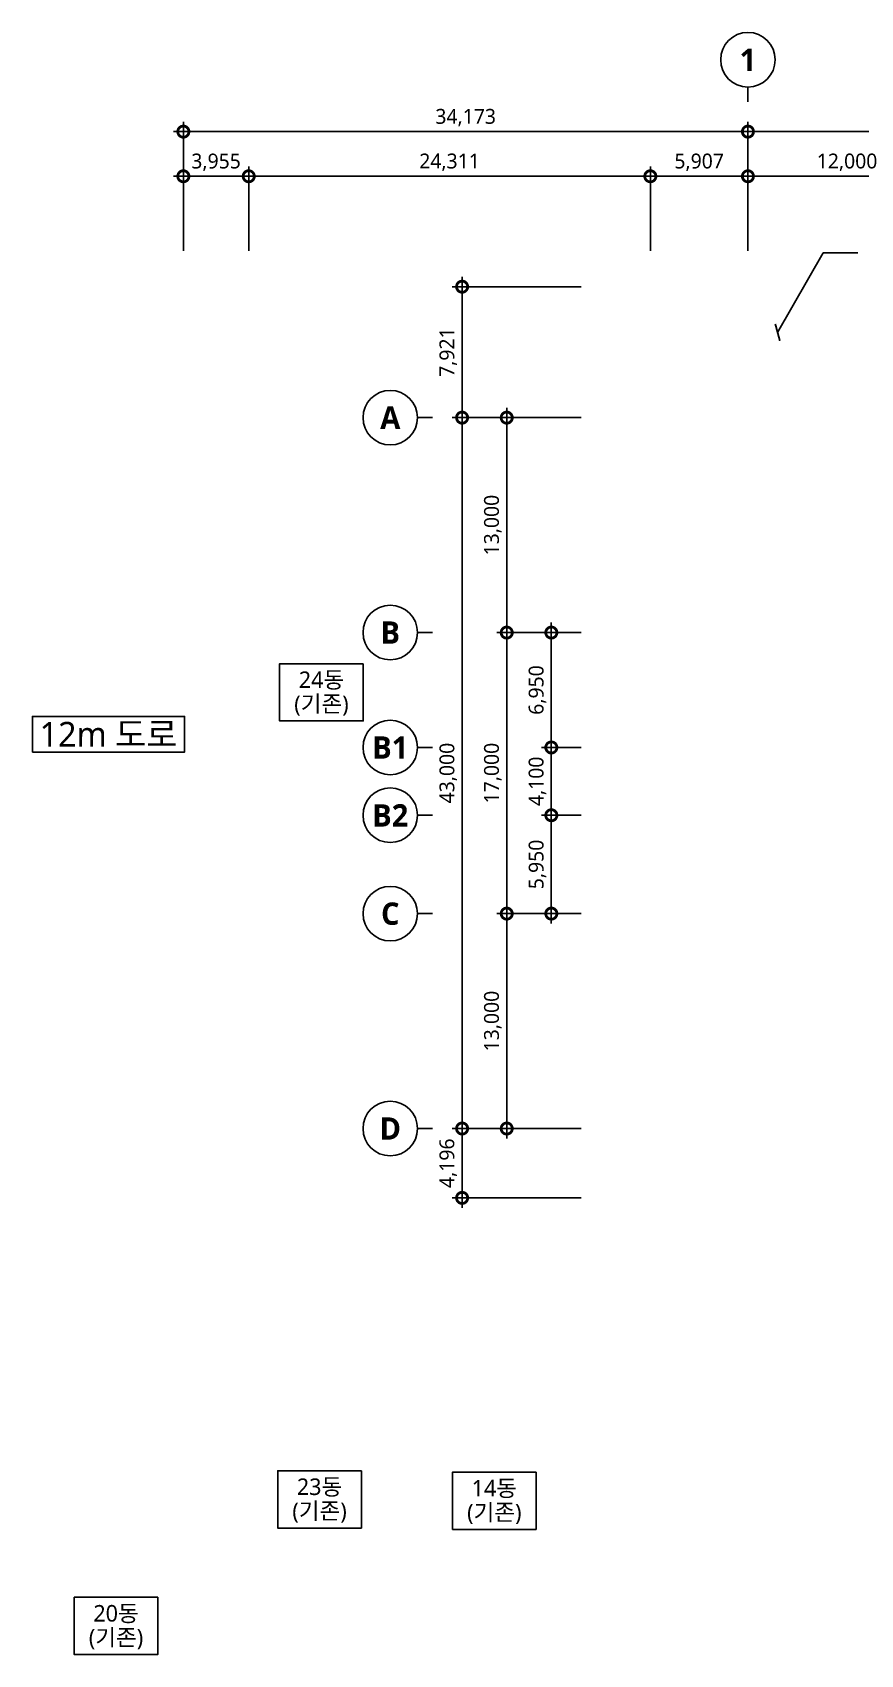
# Model space of a CAD drawing. Header units: millimetres. Extents: x 39805 to 241591, y 8812 to 167094.
# Drawn here: x 39805 to 89934, y 24122 to 122239 of the extents above; entities that cross this region are included whole.
import ezdxf
from ezdxf.enums import TextEntityAlignment as Align

# ---------------------------------------------------------------- set-up
doc = ezdxf.new("R2010")
doc.units = ezdxf.units.MM
doc.header["$LTSCALE"] = 300
doc.set_wipeout_variables(frame=1)
doc.header["$PDMODE"] = 3
doc.header["$PDSIZE"] = 300
doc.layers.get('DEFPOINTS').update_dxf_attribs({"color": 137})
for name, color, linetype in [('DIM', 7, 'Continuous'), ('SYM-BUB', 3, 'Continuous'), ('SYM-LEAD', 6, 'Continuous'), ('TEXT', 3, 'Continuous'), ('TEXT-NOTE', 6, 'Continuous')]:
    doc.layers.add(name, color=color, linetype=linetype)
doc.styles.add('$0$스타일1', font='malgun.ttf')
doc.styles.add('스타일1', font='malgun.ttf')
doc.styles.add('스타일2', font='malgunbd.ttf')
doc.dimstyles.new('CJA', dxfattribs={"dimscale": 300, "dimtxt": 2.7, "dimasz": 1, "dimexe": 2, "dimexo": 3, "dimgap": 1, "dimtad": 1, "dimdec": 0, "dimzin": 1, "dimdsep": 46, "dimlunit": 6, "dimtxsty": '$0$스타일1', "dimblk": 'CJDOT', "dimcen": 0.09, "dimdle": 1, "dimclrd": 256, "dimclre": 256, "dimclrt": 3, "dimadec": 0, "dimazin": 0, "dimtfac": 1, "dimtdec": 0, "dimtix": 1, "dimtmove": 2, "dimatfit": 3, "dimldrblk": 'CJDOT', "dimfxl": 1, "dimtolj": 1, "dimtzin": 1, "dimarcsym": 0})
doc.dimstyles.new('DIM-QD 1', dxfattribs={"dimtxt": 3, "dimasz": 1.5, "dimexe": 1, "dimexo": 0, "dimgap": 1, "dimtad": 1, "dimdec": 3, "dimdsep": 46, "dimlunit": 6, "dimtxsty": '$0$스타일1', "dimblk1": 'ARCHTICK', "dimblk2": 'ARCHTICK', "dimsah": 1, "dimcen": 0, "dimclrd": 256, "dimclre": 256, "dimclrt": 3, "dimazin": 2, "dimtfac": 1, "dimtdec": 3, "dimtix": 1, "dimtmove": 2, "dimatfit": 3, "dimldrblk": 'ARCHTICK', "dimfxl": 1, "dimtolj": 1, "dimtzin": 0, "dimarcsym": 0})

# ---------------------------------------------------------------- blocks, each defined once
blk = doc.blocks.new('_DotSmall')
at = {"color": 0, "linetype": 'ByBlock', "const_width": 0.5}
blk.add_lwpolyline([(-0.0625, 0, 1), (0.0625, 0, 1)], format="xyb", close=True, dxfattribs=at)
blk = doc.blocks.new('*D10')
at = {"layer": 'DEFPOINTS', "color": 0, "transparency": 16777216}
for p in [(154115, 116239), (83115, 108139), (154115, 108139)]:
    blk.add_point(p, dxfattribs=at)
at = {"layer": 'DIM', "color": 7, "lineweight": -2, "transparency": 16777216}
for p, q in [((83115, 109039), (83115, 116839)), ((154115, 109039), (154115, 116839)), ((82515, 116239), (154715, 116239))]:
    blk.add_line(p, q, dxfattribs=at)
at = {"layer": 'DIM', "color": 7, "lineweight": -2, "transparency": 16777216, "xscale": 1350, "yscale": 1350, "zscale": 1350, "rotation": 180}
blk.add_blockref('_DotSmall', (83115, 116239), dxfattribs=at)
at = {"layer": 'DIM', "color": 7, "lineweight": -2, "transparency": 16777216, "xscale": 1350, "yscale": 1350, "zscale": 1350}
blk.add_blockref('_DotSmall', (154115, 116239), dxfattribs=at)
at = {"layer": 'DIM', "color": 3, "transparency": 16777216, "insert": (118115, 117082), "char_height": 900, "attachment_point": 5, "style": '스타일1'}
blk.add_mtext('\\A1;71,000', dxfattribs=at)
blk = doc.blocks.new('CJDOT')
blk.add_line((-2, 0), (2, 0))
at = {"const_width": 0.5}
blk.add_lwpolyline([(-0.25, 0, 1), (0.25, 0, 1)], format="xyb", close=True, dxfattribs=at)
blk = doc.blocks.new('*D11')
at = {"layer": 'DEFPOINTS', "color": 0, "transparency": 16777216}
for p in [(95115, 113539), (83115, 108139), (95115, 108139)]:
    blk.add_point(p, dxfattribs=at)
at = {"layer": 'DIM', "color": 7, "lineweight": -2, "transparency": 16777216}
for p, q in [((83115, 109039), (83115, 114139)), ((95115, 109039), (95115, 114139)), ((82515, 113539), (95715, 113539))]:
    blk.add_line(p, q, dxfattribs=at)
at = {"layer": 'DIM', "color": 7, "lineweight": -2, "transparency": 16777216, "xscale": 1350, "yscale": 1350, "zscale": 1350, "rotation": 180}
blk.add_blockref('_DotSmall', (83115, 113539), dxfattribs=at)
at = {"layer": 'DIM', "color": 7, "lineweight": -2, "transparency": 16777216, "xscale": 1350, "yscale": 1350, "zscale": 1350}
blk.add_blockref('_DotSmall', (95115, 113539), dxfattribs=at)
at = {"layer": 'DIM', "color": 3, "transparency": 16777216, "insert": (89115, 114382), "char_height": 900, "attachment_point": 5, "style": '스타일1'}
blk.add_mtext('\\A1;12,000', dxfattribs=at)
blk = doc.blocks.new('*D17')
at = {"layer": 'DEFPOINTS', "color": 0, "transparency": 16777216}
for p in [(65815, 98939), (73915, 98939), (73915, 55939)]:
    blk.add_point(p, dxfattribs=at)
at = {"layer": 'DIM', "color": 7, "lineweight": -2, "transparency": 16777216}
for p, q in [((65815, 55339), (65815, 99539)), ((73015, 98939), (65215, 98939)), ((73015, 55939), (65215, 55939))]:
    blk.add_line(p, q, dxfattribs=at)
at = {"layer": 'DIM', "color": 7, "lineweight": -2, "transparency": 16777216, "xscale": 1350, "yscale": 1350, "zscale": 1350}
for p, rotation in [((65815, 98939), 90), ((65815, 55939), 270)]:
    blk.add_blockref('_DotSmall', p, dxfattribs=dict(at, rotation=rotation))
at = {"layer": 'DIM', "color": 3, "transparency": 16777216, "insert": (64975, 77439), "char_height": 900, "attachment_point": 5, "rotation": 90, "style": '스타일1'}
blk.add_mtext('\\A1;43,000', dxfattribs=at)
blk = doc.blocks.new('*D18')
at = {"layer": 'DEFPOINTS', "color": 0, "transparency": 16777216}
for p in [(73915, 68939), (68515, 55939), (73915, 55939)]:
    blk.add_point(p, dxfattribs=at)
at = {"layer": 'DIM', "color": 7, "lineweight": -2, "transparency": 16777216}
for p, q in [((73015, 68939), (67915, 68939)), ((68515, 69539), (68515, 55339)), ((73015, 55939), (67915, 55939))]:
    blk.add_line(p, q, dxfattribs=at)
at = {"layer": 'DIM', "color": 7, "lineweight": -2, "transparency": 16777216, "xscale": 1350, "yscale": 1350, "zscale": 1350}
for p, rotation in [((68515, 68939), 90), ((68515, 55939), 270)]:
    blk.add_blockref('_DotSmall', p, dxfattribs=dict(at, rotation=rotation))
at = {"layer": 'DIM', "color": 3, "transparency": 16777216, "insert": (67673, 62439), "char_height": 900, "attachment_point": 5, "rotation": 90, "style": '스타일1'}
blk.add_mtext('\\A1;13,000', dxfattribs=at)
blk = doc.blocks.new('*D19')
at = {"layer": 'DEFPOINTS', "color": 0, "transparency": 16777216}
for p in [(68515, 85939), (73915, 85939), (73915, 68939)]:
    blk.add_point(p, dxfattribs=at)
at = {"layer": 'DIM', "color": 7, "lineweight": -2, "transparency": 16777216}
for p, q in [((68515, 68339), (68515, 86539)), ((73015, 85939), (67915, 85939)), ((73015, 68939), (67915, 68939))]:
    blk.add_line(p, q, dxfattribs=at)
at = {"layer": 'DIM', "color": 7, "lineweight": -2, "transparency": 16777216, "xscale": 1350, "yscale": 1350, "zscale": 1350}
for p, rotation in [((68515, 85939), 90), ((68515, 68939), 270)]:
    blk.add_blockref('_DotSmall', p, dxfattribs=dict(at, rotation=rotation))
at = {"layer": 'DIM', "color": 3, "transparency": 16777216, "insert": (67673, 77439), "char_height": 900, "attachment_point": 5, "rotation": 90, "style": '스타일1'}
blk.add_mtext('\\A1;17,000', dxfattribs=at)
blk = doc.blocks.new('*D20')
at = {"layer": 'DEFPOINTS', "color": 0, "transparency": 16777216}
for p in [(73915, 98939), (68515, 85939), (73915, 85939)]:
    blk.add_point(p, dxfattribs=at)
at = {"layer": 'DIM', "color": 7, "lineweight": -2, "transparency": 16777216}
for p, q in [((68515, 99539), (68515, 85339)), ((73015, 98939), (67915, 98939)), ((73015, 85939), (67915, 85939))]:
    blk.add_line(p, q, dxfattribs=at)
at = {"layer": 'DIM', "color": 7, "lineweight": -2, "transparency": 16777216, "xscale": 1350, "yscale": 1350, "zscale": 1350}
for p, rotation in [((68515, 98939), 90), ((68515, 85939), 270)]:
    blk.add_blockref('_DotSmall', p, dxfattribs=dict(at, rotation=rotation))
at = {"layer": 'DIM', "color": 3, "transparency": 16777216, "insert": (67673, 92439), "char_height": 900, "attachment_point": 5, "rotation": 90, "style": '스타일1'}
blk.add_mtext('\\A1;13,000', dxfattribs=at)
blk = doc.blocks.new('NEW_BUB')
at = {"layer": 'SYM-BUB', "color": 6}
blk.add_line((0, 3), (0, 0), dxfattribs=at)
blk.add_circle((0, 8.5), 5.5, dxfattribs=at)
at = {"layer": 'SYM-BUB', "color": 3, "style": '스타일2'}
blk.add_attdef('X', text='', height=4.5, dxfattribs=at).set_placement((0, 8.5), align=Align.MIDDLE)
blk = doc.blocks.new('*D21')
at = {"layer": 'DEFPOINTS', "color": 0, "transparency": 16777216}
for p in [(83115, 116239), (48942, 108139), (83115, 108139)]:
    blk.add_point(p, dxfattribs=at)
at = {"layer": 'DIM', "color": 7, "lineweight": -2, "transparency": 16777216}
for p, q in [((48942, 109039), (48942, 116839)), ((83115, 109039), (83115, 116839)), ((48342, 116239), (83715, 116239))]:
    blk.add_line(p, q, dxfattribs=at)
at = {"layer": 'DIM', "color": 7, "lineweight": -2, "transparency": 16777216, "xscale": 1350, "yscale": 1350, "zscale": 1350, "rotation": 180}
blk.add_blockref('_DotSmall', (48942, 116239), dxfattribs=at)
at = {"layer": 'DIM', "color": 7, "lineweight": -2, "transparency": 16777216, "xscale": 1350, "yscale": 1350, "zscale": 1350}
blk.add_blockref('_DotSmall', (83115, 116239), dxfattribs=at)
at = {"layer": 'DIM', "color": 3, "transparency": 16777216, "insert": (66029, 117082), "char_height": 900, "attachment_point": 5, "style": '스타일1'}
blk.add_mtext('\\A1;34,173', dxfattribs=at)
blk = doc.blocks.new('*D22')
at = {"layer": 'DEFPOINTS', "color": 0, "transparency": 16777216}
for p in [(83115, 113539), (77208, 108139), (83115, 108139)]:
    blk.add_point(p, dxfattribs=at)
at = {"layer": 'DIM', "color": 7, "lineweight": -2, "transparency": 16777216}
for p, q in [((77208, 109039), (77208, 114139)), ((83115, 109039), (83115, 114139)), ((76608, 113539), (83715, 113539))]:
    blk.add_line(p, q, dxfattribs=at)
at = {"layer": 'DIM', "color": 7, "lineweight": -2, "transparency": 16777216, "xscale": 1350, "yscale": 1350, "zscale": 1350, "rotation": 180}
blk.add_blockref('_DotSmall', (77208, 113539), dxfattribs=at)
at = {"layer": 'DIM', "color": 7, "lineweight": -2, "transparency": 16777216, "xscale": 1350, "yscale": 1350, "zscale": 1350}
blk.add_blockref('_DotSmall', (83115, 113539), dxfattribs=at)
at = {"layer": 'DIM', "color": 3, "transparency": 16777216, "insert": (80162, 114380), "char_height": 900, "attachment_point": 5, "style": '스타일1'}
blk.add_mtext('\\A1;5,907', dxfattribs=at)
blk = doc.blocks.new('*D23')
at = {"layer": 'DEFPOINTS', "color": 0, "transparency": 16777216}
for p in [(77208, 113539), (52898, 108139), (77208, 108139)]:
    blk.add_point(p, dxfattribs=at)
at = {"layer": 'DIM', "color": 7, "lineweight": -2, "transparency": 16777216}
for p, q in [((52898, 109039), (52898, 114139)), ((77208, 109039), (77208, 114139)), ((52298, 113539), (77808, 113539))]:
    blk.add_line(p, q, dxfattribs=at)
at = {"layer": 'DIM', "color": 7, "lineweight": -2, "transparency": 16777216, "xscale": 1350, "yscale": 1350, "zscale": 1350, "rotation": 180}
blk.add_blockref('_DotSmall', (52898, 113539), dxfattribs=at)
at = {"layer": 'DIM', "color": 7, "lineweight": -2, "transparency": 16777216, "xscale": 1350, "yscale": 1350, "zscale": 1350}
blk.add_blockref('_DotSmall', (77208, 113539), dxfattribs=at)
at = {"layer": 'DIM', "color": 3, "transparency": 16777216, "insert": (65053, 114382), "char_height": 900, "attachment_point": 5, "style": '스타일1'}
blk.add_mtext('\\A1;24,311', dxfattribs=at)
blk = doc.blocks.new('*D24')
at = {"layer": 'DEFPOINTS', "color": 0, "transparency": 16777216}
for p in [(52898, 113539), (48942, 108139), (52898, 108139)]:
    blk.add_point(p, dxfattribs=at)
at = {"layer": 'DIM', "color": 7, "lineweight": -2, "transparency": 16777216}
for p, q in [((48942, 109039), (48942, 114139)), ((52898, 109039), (52898, 114139)), ((48342, 113539), (53498, 113539))]:
    blk.add_line(p, q, dxfattribs=at)
at = {"layer": 'DIM', "color": 7, "lineweight": -2, "transparency": 16777216, "xscale": 1350, "yscale": 1350, "zscale": 1350, "rotation": 180}
blk.add_blockref('_DotSmall', (48942, 113539), dxfattribs=at)
at = {"layer": 'DIM', "color": 7, "lineweight": -2, "transparency": 16777216, "xscale": 1350, "yscale": 1350, "zscale": 1350}
blk.add_blockref('_DotSmall', (52898, 113539), dxfattribs=at)
at = {"layer": 'DIM', "color": 3, "transparency": 16777216, "insert": (50920, 114380), "char_height": 900, "attachment_point": 5, "style": '스타일1'}
blk.add_mtext('\\A1;3,955', dxfattribs=at)
blk = doc.blocks.new('*D26')
at = {"layer": 'DEFPOINTS', "color": 0, "transparency": 16777216}
for p in [(65815, 55939), (73915, 55939), (73916, 51743)]:
    blk.add_point(p, dxfattribs=at)
at = {"layer": 'DIM', "color": 7, "lineweight": -2, "transparency": 16777216}
for p, q in [((73015, 55939), (65215, 55939)), ((65815, 51143), (65815, 56539)), ((73016, 51743), (65215, 51743))]:
    blk.add_line(p, q, dxfattribs=at)
at = {"layer": 'DIM', "color": 7, "lineweight": -2, "transparency": 16777216, "xscale": 1350, "yscale": 1350, "zscale": 1350}
for p, rotation in [((65815, 55939), 90), ((65815, 51743), 270)]:
    blk.add_blockref('_DotSmall', p, dxfattribs=dict(at, rotation=rotation))
at = {"layer": 'DIM', "color": 3, "transparency": 16777216, "insert": (64973, 53841), "char_height": 900, "attachment_point": 5, "rotation": 90, "style": '스타일1'}
blk.add_mtext('\\A1;4,196', dxfattribs=at)
blk = doc.blocks.new('*D27')
at = {"layer": 'DEFPOINTS', "color": 0, "transparency": 16777216}
for p in [(65815, 106860), (73915, 106860), (73915, 98939)]:
    blk.add_point(p, dxfattribs=at)
at = {"layer": 'DIM', "color": 7, "lineweight": -2, "transparency": 16777216}
for p, q in [((65815, 98339), (65815, 107460)), ((73015, 106860), (65215, 106860)), ((73015, 98939), (65215, 98939))]:
    blk.add_line(p, q, dxfattribs=at)
at = {"layer": 'DIM', "color": 7, "lineweight": -2, "transparency": 16777216, "xscale": 1350, "yscale": 1350, "zscale": 1350}
for p, rotation in [((65815, 106860), 90), ((65815, 98939), 270)]:
    blk.add_blockref('_DotSmall', p, dxfattribs=dict(at, rotation=rotation))
at = {"layer": 'DIM', "color": 3, "transparency": 16777216, "insert": (64973, 102900), "char_height": 900, "attachment_point": 5, "rotation": 90, "style": '스타일1'}
blk.add_mtext('\\A1;7,921', dxfattribs=at)
blk = doc.blocks.new('_ARCHTICK')
at = {"color": 0, "linetype": 'ByBlock', "const_width": 0.15}
blk.add_lwpolyline([(-0.5, -0.5), (0.5, 0.5)], dxfattribs=at)
blk = doc.blocks.new('*D34')
at = {"layer": 'DEFPOINTS', "color": 0, "transparency": 16777216}
for p in [(71215, 85939), (73915, 85939), (73915, 78989)]:
    blk.add_point(p, dxfattribs=at)
at = {"layer": 'DIM', "color": 7, "lineweight": -2, "transparency": 16777216}
for p, q in [((71215, 78389), (71215, 86539)), ((73015, 85939), (70615, 85939)), ((73015, 78989), (70615, 78989))]:
    blk.add_line(p, q, dxfattribs=at)
at = {"layer": 'DIM', "color": 7, "lineweight": -2, "transparency": 16777216, "xscale": 1350, "yscale": 1350, "zscale": 1350}
for p, rotation in [((71215, 85939), 90), ((71215, 78989), 270)]:
    blk.add_blockref('_DotSmall', p, dxfattribs=dict(at, rotation=rotation))
at = {"layer": 'DIM', "color": 3, "transparency": 16777216, "insert": (70375, 82464), "char_height": 900, "attachment_point": 5, "rotation": 90, "style": '스타일1'}
blk.add_mtext('\\A1;6,950', dxfattribs=at)
blk = doc.blocks.new('*D35')
at = {"layer": 'DEFPOINTS', "color": 0, "transparency": 16777216}
for p in [(71215, 78989), (73915, 78989), (73915, 74889)]:
    blk.add_point(p, dxfattribs=at)
at = {"layer": 'DIM', "color": 7, "lineweight": -2, "transparency": 16777216}
for p, q in [((71215, 74289), (71215, 79589)), ((73015, 78989), (70615, 78989)), ((73015, 74889), (70615, 74889))]:
    blk.add_line(p, q, dxfattribs=at)
at = {"layer": 'DIM', "color": 7, "lineweight": -2, "transparency": 16777216, "xscale": 1350, "yscale": 1350, "zscale": 1350}
for p, rotation in [((71215, 78989), 90), ((71215, 74889), 270)]:
    blk.add_blockref('_DotSmall', p, dxfattribs=dict(at, rotation=rotation))
at = {"layer": 'DIM', "color": 3, "transparency": 16777216, "insert": (70373, 76939), "char_height": 900, "attachment_point": 5, "rotation": 90, "style": '스타일1'}
blk.add_mtext('\\A1;4,100', dxfattribs=at)
blk = doc.blocks.new('*D36')
at = {"layer": 'DEFPOINTS', "color": 0, "transparency": 16777216}
for p in [(71215, 74889), (73915, 74889), (73915, 68939)]:
    blk.add_point(p, dxfattribs=at)
at = {"layer": 'DIM', "color": 7, "lineweight": -2, "transparency": 16777216}
for p, q in [((73015, 74889), (70615, 74889)), ((71215, 68339), (71215, 75489)), ((73015, 68939), (70615, 68939))]:
    blk.add_line(p, q, dxfattribs=at)
at = {"layer": 'DIM', "color": 7, "lineweight": -2, "transparency": 16777216, "xscale": 1350, "yscale": 1350, "zscale": 1350}
for p, rotation in [((71215, 74889), 90), ((71215, 68939), 270)]:
    blk.add_blockref('_DotSmall', p, dxfattribs=dict(at, rotation=rotation))
at = {"layer": 'DIM', "color": 3, "transparency": 16777216, "insert": (70375, 71914), "char_height": 900, "attachment_point": 5, "rotation": 90, "style": '스타일1'}
blk.add_mtext('\\A1;5,950', dxfattribs=at)

msp = doc.modelspace()

# ---------------------------------------------------------------- linework, layer by layer
at = {"layer": 'TEXT-NOTE'}
msp.add_lwpolyline([(39804.9, 78707.5), (49014.1, 78707.5), (49014.1, 80867.5), (39804.9, 80867.5)], close=True, dxfattribs=at)

# ---------------------------------------------------------------- block references
at = {"layer": 'SYM-BUB', "xscale": 300.0000000002506, "yscale": 300.0000000002506, "zscale": 300.0000000002506}
msp.add_blockref('NEW_BUB', (83115.5, 118039), dxfattribs=at).add_auto_attribs({'X': '1'})
at = {"layer": 'SYM-BUB'}
ref = msp.add_blockref('NEW_BUB', (64015.5, 98939), dxfattribs=dict(at, xscale=300.0000000002506, yscale=300.0000000002506, zscale=300.0000000002506, rotation=90))
ref.add_attrib('X', 'A', dxfattribs={"color": 3, "height": 1350, "style": '스타일2'}).set_placement((61465.5, 98939), align=Align.MIDDLE)
ref = msp.add_blockref('NEW_BUB', (64015.5, 85939), dxfattribs=dict(at, xscale=300.0000000002506, yscale=300.0000000002506, zscale=300.0000000002506, rotation=90))
ref.add_attrib('X', 'B', dxfattribs={"color": 3, "height": 1350, "style": '스타일2'}).set_placement((61465.5, 85939), align=Align.MIDDLE)
ref = msp.add_blockref('NEW_BUB', (64015.5, 78989), dxfattribs=dict(at, xscale=300.0000000002506, yscale=300.0000000002506, zscale=300.0000000002506, rotation=90))
ref.add_attrib('X', 'B1', dxfattribs={"color": 3, "height": 1350, "style": '스타일2'}).set_placement((61465.5, 78989), align=Align.MIDDLE)
ref = msp.add_blockref('NEW_BUB', (64015.5, 74889), dxfattribs=dict(at, xscale=300.0000000002506, yscale=300.0000000002506, zscale=300.0000000002506, rotation=90))
ref.add_attrib('X', 'B2', dxfattribs={"color": 3, "height": 1350, "style": '스타일2'}).set_placement((61465.5, 74889), align=Align.MIDDLE)
ref = msp.add_blockref('NEW_BUB', (64015.5, 68939), dxfattribs=dict(at, xscale=300.0000000002506, yscale=300.0000000002506, zscale=300.0000000002506, rotation=90))
ref.add_attrib('X', 'C', dxfattribs={"color": 3, "height": 1350, "style": '스타일2'}).set_placement((61465.5, 68939), align=Align.MIDDLE)
ref = msp.add_blockref('NEW_BUB', (64015.5, 55939), dxfattribs=dict(at, xscale=300.0000000002506, yscale=300.0000000002506, zscale=300.0000000002506, rotation=90))
ref.add_attrib('X', 'D', dxfattribs={"color": 3, "height": 1350, "style": '스타일2'}).set_placement((61465.5, 55939), align=Align.MIDDLE)

# ---------------------------------------------------------------- texts
at = {"layer": 'TEXT', "style": '스타일1'}
msp.add_text('12m 도로', height=1500, dxfattribs=at).set_placement((44409.5, 79787.5), align=Align.MIDDLE_CENTER)

# ---------------------------------------------------------------- dimensions: what is measured, and where the dimension line sits
at = {"layer": 'DIM'}
for base, p1, p2, angle, override, picture, middle in [((83115.5, 116239), (48942.4, 108139), (83115.5, 108139), 180, {"dimtxt": 3, "dimasz": 4.5, "dimtxsty": '스타일1', "dimblk1": 'DotSmall', "dimblk2": 'DotSmall', "dimsah": 1, "dimdle": 2, "dimclrd": 7, "dimclre": 7}, '*D21', (66028.9, 117082)), ((52897.5, 113539), (48942.4, 108139), (52897.5, 108139), 180, {"dimtxt": 3, "dimasz": 4.5, "dimtxsty": '스타일1', "dimblk1": 'DotSmall', "dimblk2": 'DotSmall', "dimsah": 1, "dimdle": 2, "dimclrd": 7, "dimclre": 7}, '*D24', (50920, 114379.5)), ((77208.5, 113539), (52897.5, 108139), (77208.5, 108139), 180, {"dimtxt": 3, "dimasz": 4.5, "dimtxsty": '스타일1', "dimblk1": 'DotSmall', "dimblk2": 'DotSmall', "dimsah": 1, "dimdle": 2, "dimclrd": 7, "dimclre": 7}, '*D23', (65053, 114382)), ((83115.5, 113539), (77208.5, 108139), (83115.5, 108139), 180, {"dimtxt": 3, "dimasz": 4.5, "dimtxsty": '스타일1', "dimblk1": 'DotSmall', "dimblk2": 'DotSmall', "dimsah": 1, "dimdle": 2, "dimclrd": 7, "dimclre": 7}, '*D22', (80162, 114379.5)), ((95115.5, 113539), (83115.5, 108139), (95115.5, 108139), 180, {"dimscale": 300, "dimtxt": 3, "dimasz": 4.5, "dimlunit": 6, "dimtxsty": '스타일1', "dimblk1": 'DotSmall', "dimblk2": 'DotSmall', "dimsah": 1, "dimdle": 2, "dimclrd": 7, "dimclre": 7}, '*D11', (89115.5, 114382)), ((65815.4591, 106860.4549), (73915.4591, 98939.024), (73915.4591, 106860.4549), 270, {"dimscale": 300, "dimtxt": 3, "dimasz": 4.5, "dimlunit": 6, "dimtxsty": '스타일1', "dimblk1": 'DotSmall', "dimblk2": 'DotSmall', "dimsah": 1, "dimdle": 2, "dimclrd": 7, "dimclre": 7}, '*D27', (64972.5244, 102899.7395)), ((65815.5, 98939), (73915.5, 55939), (73915.5, 98939), 270, {"dimscale": 300, "dimtxt": 3, "dimasz": 4.5, "dimlunit": 6, "dimtxsty": '스타일1', "dimblk1": 'DotSmall', "dimblk2": 'DotSmall', "dimsah": 1, "dimdle": 2, "dimclrd": 7, "dimclre": 7}, '*D17', (64975, 77439)), ((68515.5, 85939), (73915.5, 98939), (73915.5, 85939), 90, {"dimscale": 300, "dimtxt": 3, "dimasz": 4.5, "dimlunit": 6, "dimtxsty": '스타일1', "dimblk1": 'DotSmall', "dimblk2": 'DotSmall', "dimsah": 1, "dimdle": 2, "dimclrd": 7, "dimclre": 7}, '*D20', (67672.5, 92439)), ((68515.5, 85939), (73915.5, 68939), (73915.5, 85939), 270, {"dimscale": 300, "dimtxt": 3, "dimasz": 4.5, "dimlunit": 6, "dimtxsty": '스타일1', "dimblk1": 'DotSmall', "dimblk2": 'DotSmall', "dimsah": 1, "dimdle": 2, "dimclrd": 7, "dimclre": 7}, '*D19', (67672.5, 77439)), ((71215.5, 85939), (73915.5, 78989), (73915.5, 85939), 270, {"dimscale": 300, "dimtxt": 3, "dimasz": 4.5, "dimlunit": 6, "dimtxsty": '스타일1', "dimblk1": 'DotSmall', "dimblk2": 'DotSmall', "dimsah": 1, "dimdle": 2, "dimclrd": 7, "dimclre": 7}, '*D34', (70375, 82464)), ((71215.5, 78989), (73915.5, 74889), (73915.5, 78989), 270, {"dimscale": 300, "dimtxt": 3, "dimasz": 4.5, "dimlunit": 6, "dimtxsty": '스타일1', "dimblk1": 'DotSmall', "dimblk2": 'DotSmall', "dimsah": 1, "dimdle": 2, "dimclrd": 7, "dimclre": 7}, '*D35', (70372.5, 76939)), ((71215.5, 74889), (73915.5, 68939), (73915.5, 74889), 270, {"dimscale": 300, "dimtxt": 3, "dimasz": 4.5, "dimlunit": 6, "dimtxsty": '스타일1', "dimblk1": 'DotSmall', "dimblk2": 'DotSmall', "dimsah": 1, "dimdle": 2, "dimclrd": 7, "dimclre": 7}, '*D36', (70375, 71914)), ((68515.5, 55939), (73915.5, 68939), (73915.5, 55939), 90, {"dimscale": 300, "dimtxt": 3, "dimasz": 4.5, "dimlunit": 6, "dimtxsty": '스타일1', "dimblk1": 'DotSmall', "dimblk2": 'DotSmall', "dimsah": 1, "dimdle": 2, "dimclrd": 7, "dimclre": 7}, '*D18', (67672.5, 62439)), ((65815.5, 55939), (73915.5, 51742.9), (73915.5, 55939), 270, {"dimscale": 300, "dimtxt": 3, "dimasz": 4.5, "dimlunit": 6, "dimtxsty": '스타일1', "dimblk1": 'DotSmall', "dimblk2": 'DotSmall', "dimsah": 1, "dimdle": 2, "dimclrd": 7, "dimclre": 7}, '*D26', (64972.5, 53841))]:
    dim = msp.add_linear_dim(base=base, p1=p1, p2=p2, angle=angle, dimstyle='CJA', override=override, dxfattribs=at)
    dim.commit()
    dim.dimension.update_dxf_attribs({"geometry": picture, "text_midpoint": middle})
dim = msp.add_linear_dim(base=(154115.5, 116239), p1=(83115.5, 108139), p2=(154115.5, 108139), angle=180, dimstyle='CJA', override={"dimscale": 300, "dimtxt": 3, "dimasz": 4.5, "dimlunit": 6, "dimtxsty": '스타일1', "dimblk1": 'DotSmall', "dimblk2": 'DotSmall', "dimsah": 1, "dimdle": 2, "dimclrd": 7, "dimclre": 7}, dxfattribs=at)
dim.commit()
dim.dimension.update_dxf_attribs({"geometry": '*D10', "text_midpoint": (118115.5, 117082), "dimtype": 160})

# ---------------------------------------------------------------- leaders
at = {"layer": 'SYM-LEAD'}
msp.add_leader([(84910.7, 104094.6), (87660, 108909.2), (89760, 108909.2)], dimstyle='DIM-QD 1', override={"dimscale": 300, "dimasz": 2.5, "dimtad": 0, "dimclrd": 6}, dxfattribs=at)

# ---------------------------------------------------------------- wipeouts: each hides what was drawn before it
for points in [[(54655.7, 35244.3), (54655.7, 31777.3), (59715.2, 31777.3), (59715.2, 35244.3)], [(65234.6, 35158.8), (65234.6, 31691.9), (70294, 31691.9), (70294, 35158.8)], [(42336.6, 27589.3), (42336.6, 24122.4), (47396, 24122.4), (47396, 27589.3)]]:
    msp.add_wipeout(points)

# ---------------------------------------------------------------- next in the draw order: linework, layer by layer
at = {"layer": 'TEXT-NOTE'}
for points in [[(59715.2, 35244.3), (54655.7, 35244.3), (54655.7, 31777.3), (59715.2, 31777.3)], [(70294, 35158.8), (65234.6, 35158.8), (65234.6, 31691.9), (70294, 31691.9)], [(47396, 27589.3), (42336.6, 27589.3), (42336.6, 24122.4), (47396, 24122.4)]]:
    msp.add_lwpolyline(points, close=True, dxfattribs=at)

# ---------------------------------------------------------------- next in the draw order: texts
at = {"layer": 'TEXT', "style": '스타일1'}
for s, p in [('23동', (57185.5, 34273.6)), ('14동', (67764.3, 34188.2)), ('(기존)', (57185.5, 32817.2)), ('(기존)', (67764.3, 32731.8)), ('20동', (44866.3, 26618.7)), ('(기존)', (44866.3, 25162.3))]:
    msp.add_text(s, height=1000, dxfattribs=at).set_placement(p, align=Align.MIDDLE_CENTER)

# ---------------------------------------------------------------- next in the draw order: wipeouts: each hides what was drawn before it
msp.add_wipeout([(54770.1, 84057.4), (54770.1, 80590.4), (59829.5, 80590.4), (59829.5, 84057.4)])

# ---------------------------------------------------------------- next in the draw order: linework, layer by layer
at = {"layer": 'TEXT-NOTE'}
msp.add_lwpolyline([(59829.5, 84057.4), (54770.1, 84057.4), (54770.1, 80590.4), (59829.5, 80590.4)], close=True, dxfattribs=at)

# ---------------------------------------------------------------- next in the draw order: texts
at = {"layer": 'TEXT', "style": '스타일1'}
for s, p in [('24동', (57299.8, 83086.7)), ('(기존)', (57299.8, 81630.4))]:
    msp.add_text(s, height=1000, dxfattribs=at).set_placement(p, align=Align.MIDDLE_CENTER)

doc.saveas('drawing.dxf')
